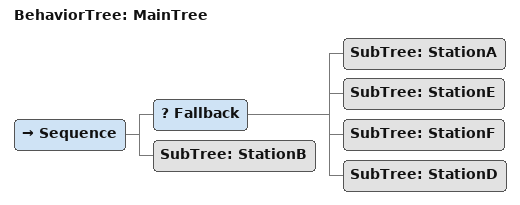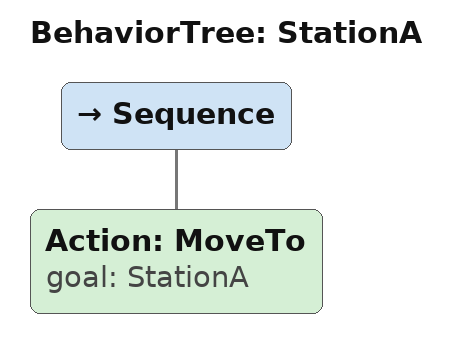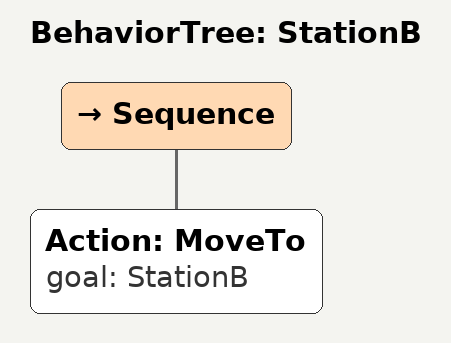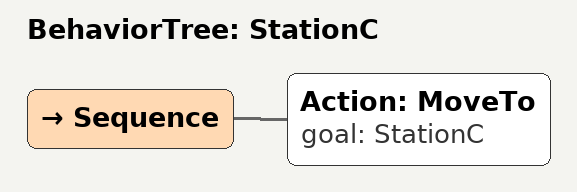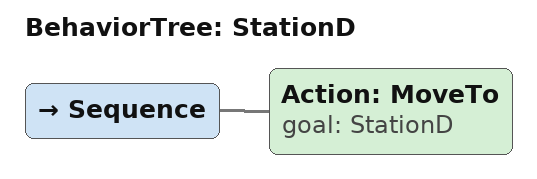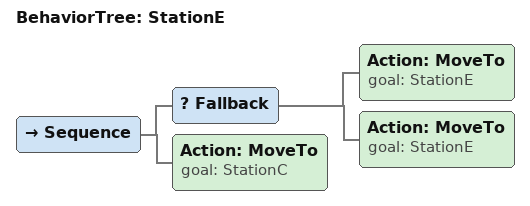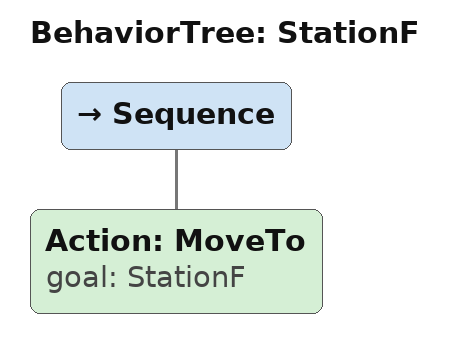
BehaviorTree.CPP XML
<root main_tree_to_execute="MainTree">
    <BehaviorTree ID="MainTree">
        <Sequence>
            <Fallback>
                <SubTree ID="StationA" />
                <SubTree ID="StationE" />
                <SubTree ID="StationF" />
                <SubTree ID="StationD" />
            </Fallback>
            <SubTree ID="StationB" />
        </Sequence>
    </BehaviorTree>

    <BehaviorTree ID="StationA">
        <Sequence>
            <Action ID="MoveTo" goal="StationA" />
        </Sequence>
    </BehaviorTree>

    <BehaviorTree ID="StationB">
        <Sequence>
            <Action ID="MoveTo" goal="StationB" />
        </Sequence>
    </BehaviorTree>

    <BehaviorTree ID="StationC">
        <Sequence>
            <Action ID="MoveTo" goal="StationC" />
        </Sequence>
    </BehaviorTree>

    <BehaviorTree ID="StationD">
        <Sequence>
            <Action ID="MoveTo" goal="StationD" />
        </Sequence>
    </BehaviorTree>

    <BehaviorTree ID="StationE">
        <Sequence>
            <Fallback>
                <Action ID="MoveTo" goal="StationE" />
                <Action ID="MoveTo" goal="StationE" />
            </Fallback>
            <Action ID="MoveTo" goal="StationC" />
        </Sequence>
    </BehaviorTree>

    <BehaviorTree ID="StationF">
        <Sequence>
            <Action ID="MoveTo" goal="StationF" />
        </Sequence>
    </BehaviorTree>
</root>
